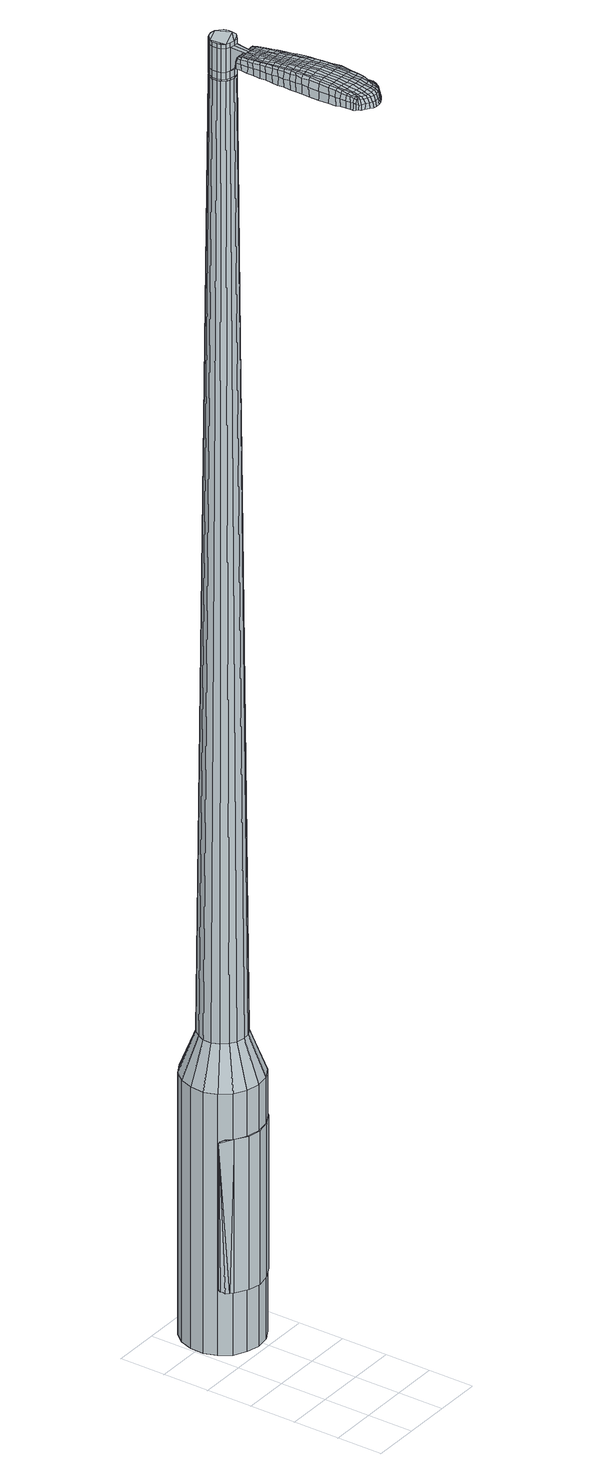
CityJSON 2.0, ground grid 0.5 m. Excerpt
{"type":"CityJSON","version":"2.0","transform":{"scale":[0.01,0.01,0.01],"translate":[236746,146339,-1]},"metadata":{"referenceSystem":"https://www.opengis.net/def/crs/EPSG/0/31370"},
"CityObjects":{
"object1":{"type":"GenericCityObject","attributes":{"cluster":612,"mean_distance_to_centroid":0.12,"new_centroid_x":236746.43,"new_centroid_y":146341.01,"mean_distance_to_camera":17.33,"H1":12.69,"H2":15.79,"Z_final":111.58,"cluster2":-1,"proj_x":236737.27,"proj_y":146340.86,"id_line":84717,"bearing_l":359.08,"distance":9.16,"orientation":"right","G_obj":269.08},"geometry":[{"type":"MultiSurface","lod":"2","boundaries":[[[0,1,2,3]],[[1,4,5,2]],[[4,6,7,5]],[[6,8,9,7]],[[8,10,11,9]],[[10,12,13,11]],[[12,14,15,13]],[[14,16,17,15]],[[16,18,19,17]],[[18,20,21,19]],[[20,22,23,21]],[[22,24,25,23]],[[24,26,27,25]],[[26,28,29,27]],[[28,30,31,29]],[[30,32,33,31]],[[32,34,35,33]],[[34,0,3,35]],[[36,37,38,39]],[[38,40,41,42]],[[41,43,42]],[[42,44,45,46]],[[45,47,46]],[[46,48,49,50]],[[49,51,50]],[[42,46,50,38]],[[50,52,39,38]],[[53,36,39]],[[2,5,7,35]],[[7,9,11,15]],[[11,13,15]],[[15,17,19,23]],[[19,21,23]],[[23,25,27,31]],[[27,29,31]],[[15,23,31,7]],[[31,33,35,7]],[[3,2,35]],[[1,0,54,55]],[[0,34,56,54]],[[34,32,57,56]],[[32,30,58,57]],[[30,28,59,58]],[[28,26,60,59]],[[26,24,61,60]],[[24,22,62,61]],[[22,20,63,62]],[[20,18,64,63]],[[18,16,65,64]],[[16,14,66,65]],[[14,12,67,66]],[[12,10,68,67]],[[10,8,69,68]],[[8,6,70,69]],[[6,4,71,70]],[[4,1,55,71]],[[55,54,72,73]],[[54,56,74,72]],[[56,57,75,74]],[[57,58,76,75]],[[58,59,77,76]],[[59,60,78,77]],[[60,61,79,78]],[[61,62,80,79]],[[62,63,81,80]],[[63,64,82,81]],[[64,65,83,82]],[[65,66,84,83]],[[66,67,85,84]],[[67,68,86,85]],[[68,69,87,86]],[[69,70,88,87]],[[70,71,89,88]],[[71,55,73,89]],[[72,90,91,92]],[[93,94,90,72]],[[95,96,94,93]],[[97,98,96,95]],[[77,99,98,97]],[[78,100,99,77]],[[101,102,100,78]],[[80,103,102,101]],[[104,105,103,80]],[[106,107,105,104]],[[108,109,107,106]],[[110,111,109,108]],[[85,112,111,110]],[[86,113,112,85]],[[87,114,113,86]],[[115,116,114,87]],[[117,118,116,115]],[[92,91,118,117]],[[119,120,121,122]],[[123,119,122,124]],[[125,123,124,126]],[[127,125,126,128]],[[129,127,128,130]],[[131,129,130,132]],[[133,131,132,134]],[[135,133,134,136]],[[137,135,136,138]],[[139,137,138,140]],[[141,139,140,142]],[[143,141,142,144]],[[145,143,144,146]],[[147,145,146,148]],[[149,147,148,150]],[[151,149,150,152]],[[73,72,92]],[[74,93,72]],[[74,75,95,93]],[[75,76,97,95]],[[76,77,97]],[[79,101,78]],[[79,80,101]],[[81,104,80]],[[81,82,106,104]],[[82,83,108,106]],[[83,84,110,108]],[[84,85,110]],[[88,115,87]],[[88,89,117,115]],[[89,73,92,117]],[[153,91,90]],[[153,154,118,91]],[[154,155,116,118]],[[155,114,116]],[[156,111,112]],[[156,157,109,111]],[[157,158,107,109]],[[158,159,105,107]],[[159,103,105]],[[160,102,103]],[[160,100,102]],[[161,98,99]],[[161,162,96,98]],[[162,163,94,96]],[[163,90,94]],[[39,52,151,164]],[[153,90,165,152]],[[53,39,164,120]],[[90,163,121,165]],[[36,53,120,119]],[[163,162,122,121]],[[37,36,119,123]],[[162,161,124,122]],[[38,37,123,125]],[[161,99,126,124]],[[40,38,125,127]],[[99,100,128,126]],[[41,40,127,129]],[[100,160,130,128]],[[43,41,129,131]],[[160,103,132,130]],[[42,43,131,133]],[[103,159,134,132]],[[44,42,133,135]],[[159,158,136,134]],[[45,44,135,137]],[[158,157,138,136]],[[47,45,137,139]],[[157,156,140,138]],[[46,47,139,141]],[[156,112,142,140]],[[48,46,141,143]],[[112,113,144,142]],[[49,48,143,145]],[[113,114,146,144]],[[51,49,145,147]],[[114,155,148,146]],[[50,51,147,149]],[[155,154,150,148]],[[52,50,149,151]],[[154,153,152,150]],[[151,152,166,167]],[[152,165,168,166]],[[165,121,169,168]],[[121,120,170,169]],[[120,164,171,170]],[[164,151,167,171]],[[172,173,174,175]],[[176,172,175,177]],[[172,176,178,179]],[[173,172,179,180]],[[181,182,183,184]],[[185,181,184,186]],[[181,185,187,188]],[[182,181,188,189]],[[190,191,192,193]],[[194,190,193,195]],[[190,194,196,197]],[[191,190,197,198]],[[199,200,201,202]],[[203,199,202,204]],[[199,203,205,206]],[[200,199,206,207]],[[208,209,210,211]],[[212,208,211,213]],[[208,212,214,215]],[[209,208,215,216]],[[217,218,219,220]],[[221,217,220,222]],[[217,221,223,224]],[[218,217,224,225]],[[226,227,228,229]],[[218,226,229,219]],[[226,218,225,230]],[[227,226,230,231]],[[232,233,234,235]],[[227,232,235,228]],[[232,227,231,236]],[[233,232,236,237]],[[238,176,177,239]],[[233,238,239,234]],[[238,233,237,240]],[[176,238,240,178]],[[241,242,243,244]],[[245,241,244,246]],[[241,245,247,248]],[[242,241,248,249]],[[250,251,252,253]],[[242,250,253,243]],[[250,242,249,254]],[[251,250,254,255]],[[256,257,258,259]],[[251,256,259,252]],[[256,251,255,260]],[[257,256,260,261]],[[262,263,264,265]],[[257,262,265,258]],[[262,257,261,266]],[[263,262,266,267]],[[268,173,180,269]],[[263,268,269,264]],[[268,263,267,270]],[[173,268,270,174]],[[271,272,273,274]],[[275,271,274,276]],[[271,275,277,278]],[[272,271,278,279]],[[280,281,282,283]],[[272,280,283,273]],[[280,272,279,284]],[[281,280,284,285]],[[286,287,288,289]],[[281,286,289,282]],[[286,281,285,290]],[[287,286,290,291]],[[292,185,186,293]],[[287,292,293,288]],[[292,287,291,294]],[[185,292,294,187]],[[295,296,297,298]],[[299,295,298,300]],[[295,299,301,302]],[[296,295,302,303]],[[304,305,306,307]],[[296,304,307,297]],[[304,296,303,308]],[[305,304,308,309]],[[310,311,312,313]],[[305,310,313,306]],[[310,305,309,314]],[[311,310,314,315]],[[316,317,318,319]],[[311,316,319,312]],[[316,311,315,320]],[[317,316,320,321]],[[322,182,189,323]],[[317,322,323,318]],[[322,317,321,324]],[[182,322,324,183]],[[325,211,210,326]],[[327,325,326,328]],[[325,327,329,330]],[[211,325,330,213]],[[331,327,328,332]],[[333,331,332,334]],[[331,333,335,336]],[[327,331,336,329]],[[337,333,334,338]],[[339,337,338,340]],[[337,339,341,342]],[[333,337,342,335]],[[343,339,340,344]],[[345,343,344,346]],[[343,345,347,348]],[[339,343,348,341]],[[349,345,346,350]],[[200,349,350,201]],[[349,200,207,351]],[[345,349,351,347]],[[352,353,198,197]],[[354,352,197,196]],[[352,354,355,356]],[[353,352,356,357]],[[358,359,357,356]],[[360,358,356,355]],[[358,360,361,362]],[[359,358,362,363]],[[364,365,363,362]],[[366,364,362,361]],[[364,366,367,368]],[[365,364,368,369]],[[370,371,369,368]],[[372,370,368,367]],[[370,372,205,203]],[[371,370,203,204]],[[373,374,375,376]],[[275,373,376,277]],[[373,275,276,377]],[[374,373,377,378]],[[379,194,195,380]],[[374,379,380,375]],[[379,374,378,381]],[[194,379,381,196]],[[382,383,384,385]],[[221,382,385,223]],[[382,221,222,386]],[[383,382,386,387]],[[388,389,390,391]],[[383,388,391,384]],[[388,383,387,392]],[[389,388,392,393]],[[394,191,198,395]],[[389,394,395,390]],[[394,389,393,396]],[[191,394,396,192]],[[397,398,399,400]],[[179,397,400,180]],[[397,179,178,401]],[[398,397,401,402]],[[403,404,405,406]],[[398,403,406,399]],[[403,398,402,407]],[[404,403,407,408]],[[409,202,201,410]],[[404,409,410,405]],[[409,404,408,411]],[[202,409,411,204]],[[412,413,414,415]],[[184,412,415,186]],[[412,184,183,416]],[[413,412,416,417]],[[418,206,205,419]],[[413,418,419,414]],[[418,413,417,420]],[[206,418,420,207]],[[421,422,423,424]],[[299,421,424,301]],[[421,299,300,425]],[[422,421,425,426]],[[427,212,213,428]],[[422,427,428,423]],[[427,422,426,429]],[[212,427,429,214]],[[430,431,432,433]],[[245,430,433,247]],[[430,245,246,434]],[[431,430,434,435]],[[436,437,438,439]],[[431,436,439,432]],[[436,431,435,440]],[[437,436,440,441]],[[442,209,216,443]],[[437,442,443,438]],[[442,437,441,444]],[[209,442,444,210]],[[445,446,435,434]],[[244,445,434,246]],[[445,244,243,447]],[[446,445,447,448]],[[449,450,441,440]],[[446,449,440,435]],[[449,446,448,451]],[[450,449,451,452]],[[453,326,210,444]],[[450,453,444,441]],[[453,450,452,454]],[[326,453,454,328]],[[455,456,457,458]],[[302,455,458,303]],[[455,302,301,424]],[[456,455,424,423]],[[459,330,329,460]],[[456,459,460,457]],[[459,456,423,428]],[[330,459,428,213]],[[461,462,448,447]],[[253,461,447,243]],[[461,253,252,463]],[[462,461,463,464]],[[465,466,452,451]],[[462,465,451,448]],[[465,462,464,467]],[[466,465,467,468]],[[469,332,328,454]],[[466,469,454,452]],[[469,466,468,470]],[[332,469,470,334]],[[471,472,473,474]],[[308,471,474,309]],[[471,308,303,458]],[[472,471,458,457]],[[475,336,335,476]],[[472,475,476,473]],[[475,472,457,460]],[[336,475,460,329]],[[477,478,464,463]],[[259,477,463,252]],[[477,259,258,479]],[[478,477,479,480]],[[481,482,468,467]],[[478,481,467,464]],[[481,478,480,483]],[[482,481,483,484]],[[485,338,334,470]],[[482,485,470,468]],[[485,482,484,486]],[[338,485,486,340]],[[487,488,489,490]],[[314,487,490,315]],[[487,314,309,474]],[[488,487,474,473]],[[491,342,341,492]],[[488,491,492,489]],[[491,488,473,476]],[[342,491,476,335]],[[493,494,480,479]],[[265,493,479,258]],[[493,265,264,495]],[[494,493,495,496]],[[497,498,484,483]],[[494,497,483,480]],[[497,494,496,499]],[[498,497,499,500]],[[501,344,340,486]],[[498,501,486,484]],[[501,498,500,502]],[[344,501,502,346]],[[503,504,505,506]],[[320,503,506,321]],[[503,320,315,490]],[[504,503,490,489]],[[507,348,347,508]],[[504,507,508,505]],[[507,504,489,492]],[[348,507,492,341]],[[509,510,496,495]],[[269,509,495,264]],[[509,269,180,400]],[[510,509,400,399]],[[511,512,500,499]],[[510,511,499,496]],[[511,510,399,406]],[[512,511,406,405]],[[513,350,346,502]],[[512,513,502,500]],[[513,512,405,410]],[[350,513,410,201]],[[514,515,417,416]],[[324,514,416,183]],[[514,324,321,506]],[[515,514,506,505]],[[516,351,207,420]],[[515,516,420,417]],[[516,515,505,508]],[[351,516,508,347]],[[517,518,378,377]],[[274,517,377,276]],[[517,274,273,519]],[[518,517,519,520]],[[521,354,196,381]],[[518,521,381,378]],[[521,518,520,522]],[[354,521,522,355]],[[523,524,525,526]],[[224,523,526,225]],[[523,224,223,385]],[[524,523,385,384]],[[527,528,529,530]],[[524,527,530,525]],[[527,524,384,391]],[[528,527,391,390]],[[531,353,357,532]],[[528,531,532,529]],[[531,528,390,395]],[[353,531,395,198]],[[533,534,520,519]],[[283,533,519,273]],[[533,283,282,535]],[[534,533,535,536]],[[537,360,355,522]],[[534,537,522,520]],[[537,534,536,538]],[[360,537,538,361]],[[539,540,541,542]],[[230,539,542,231]],[[539,230,225,526]],[[540,539,526,525]],[[543,544,545,546]],[[540,543,546,541]],[[543,540,525,530]],[[544,543,530,529]],[[547,359,363,548]],[[544,547,548,545]],[[547,544,529,532]],[[359,547,532,357]],[[549,550,536,535]],[[289,549,535,282]],[[549,289,288,551]],[[550,549,551,552]],[[553,366,361,538]],[[550,553,538,536]],[[553,550,552,554]],[[366,553,554,367]],[[555,556,557,558]],[[236,555,558,237]],[[555,236,231,542]],[[556,555,542,541]],[[559,560,561,562]],[[556,559,562,557]],[[559,556,541,546]],[[560,559,546,545]],[[563,365,369,564]],[[560,563,564,561]],[[563,560,545,548]],[[365,563,548,363]],[[565,566,552,551]],[[293,565,551,288]],[[565,293,186,415]],[[566,565,415,414]],[[567,372,367,554]],[[566,567,554,552]],[[567,566,414,419]],[[372,567,419,205]],[[568,569,402,401]],[[240,568,401,178]],[[568,240,237,558]],[[569,568,558,557]],[[570,571,408,407]],[[569,570,407,402]],[[570,569,557,562]],[[571,570,562,561]],[[572,371,204,411]],[[571,572,411,408]],[[572,571,561,564]],[[371,572,564,369]],[[573,574,575,576]],[[576,575,577,578]],[[579,577,575,580]],[[580,575,574,581]],[[582,583,584,585]],[[585,584,586,587]],[[588,586,584,589]],[[589,584,583,590]],[[591,592,593,594]],[[594,593,595,596]],[[597,595,593,598]],[[598,593,592,599]],[[600,601,602,603]],[[603,602,604,605]],[[606,604,602,607]],[[607,602,601,608]],[[609,610,611,612]],[[612,611,613,614]],[[615,613,611,616]],[[616,611,610,617]],[[618,619,620,621]],[[621,620,622,623]],[[624,622,620,625]],[[625,620,619,626]],[[627,628,629,630]],[[630,629,619,618]],[[626,619,629,631]],[[631,629,628,632]],[[633,634,635,636]],[[636,635,628,627]],[[632,628,635,637]],[[637,635,634,638]],[[578,577,639,640]],[[640,639,634,633]],[[638,634,639,641]],[[641,639,577,579]],[[642,643,644,645]],[[645,644,646,647]],[[648,646,644,649]],[[649,644,643,650]],[[651,652,653,654]],[[654,653,643,642]],[[650,643,653,655]],[[655,653,652,656]],[[657,658,659,660]],[[660,659,652,651]],[[656,652,659,661]],[[661,659,658,662]],[[663,664,665,666]],[[666,665,658,657]],[[662,658,665,667]],[[667,665,664,668]],[[581,574,669,670]],[[670,669,664,663]],[[668,664,669,671]],[[671,669,574,573]],[[672,673,674,675]],[[675,674,676,677]],[[678,676,674,679]],[[679,674,673,680]],[[681,682,683,684]],[[684,683,673,672]],[[680,673,683,685]],[[685,683,682,686]],[[687,688,689,690]],[[690,689,682,681]],[[686,682,689,691]],[[691,689,688,692]],[[587,586,693,694]],[[694,693,688,687]],[[692,688,693,695]],[[695,693,586,588]],[[696,697,698,699]],[[699,698,700,701]],[[702,700,698,703]],[[703,698,697,704]],[[705,706,707,708]],[[708,707,697,696]],[[704,697,707,709]],[[709,707,706,710]],[[711,712,713,714]],[[714,713,706,705]],[[710,706,713,715]],[[715,713,712,716]],[[717,718,719,720]],[[720,719,712,711]],[[716,712,719,721]],[[721,719,718,722]],[[590,583,723,724]],[[724,723,718,717]],[[722,718,723,725]],[[725,723,583,582]],[[609,612,726,727]],[[727,726,728,729]],[[730,728,726,731]],[[731,726,612,614]],[[729,728,732,733]],[[733,732,734,735]],[[736,734,732,737]],[[737,732,728,730]],[[735,734,738,739]],[[739,738,740,741]],[[742,740,738,743]],[[743,738,734,736]],[[741,740,744,745]],[[745,744,746,747]],[[748,746,744,749]],[[749,744,740,742]],[[747,746,750,751]],[[751,750,601,600]],[[608,601,750,752]],[[752,750,746,748]],[[599,753,754,598]],[[598,754,755,597]],[[756,755,754,757]],[[757,754,753,758]],[[758,759,760,757]],[[757,760,761,756]],[[762,761,760,763]],[[763,760,759,764]],[[764,765,766,763]],[[763,766,767,762]],[[768,767,766,769]],[[769,766,765,770]],[[770,771,772,769]],[[769,772,773,768]],[[606,773,772,604]],[[604,772,771,605]],[[774,775,776,777]],[[777,776,676,678]],[[677,676,776,778]],[[778,776,775,779]],[[596,595,780,781]],[[781,780,775,774]],[[779,775,780,782]],[[782,780,595,597]],[[783,784,785,786]],[[786,785,622,624]],[[623,622,785,787]],[[787,785,784,788]],[[789,790,791,792]],[[792,791,784,783]],[[788,784,791,793]],[[793,791,790,794]],[[599,592,795,796]],[[796,795,790,789]],[[794,790,795,797]],[[797,795,592,591]],[[798,799,800,801]],[[801,800,580,581]],[[579,580,800,802]],[[802,800,799,803]],[[804,805,806,807]],[[807,806,799,798]],[[803,799,806,808]],[[808,806,805,809]],[[600,603,810,811]],[[811,810,805,804]],[[809,805,810,812]],[[812,810,603,605]],[[813,814,815,816]],[[816,815,585,587]],[[582,585,815,817]],[[817,815,814,818]],[[606,607,819,820]],[[820,819,814,813]],[[818,814,819,821]],[[821,819,607,608]],[[822,823,824,825]],[[825,824,700,702]],[[701,700,824,826]],[[826,824,823,827]],[[614,613,828,829]],[[829,828,823,822]],[[827,823,828,830]],[[830,828,613,615]],[[831,832,646,833]],[[833,646,648]],[[647,646,834]],[[646,832,834]],[[835,836,837,838]],[[838,837,832,831]],[[834,832,837,839]],[[839,837,836,840]],[[617,610,841,842]],[[842,841,836,835]],[[840,836,841,843]],[[843,841,610,609]],[[834,844,645,647]],[[642,645,844,845]],[[845,844,846]],[[840,847,848,839]],[[839,848,844,834]],[[846,844,848,849]],[[849,848,847,850]],[[609,727,167,843]],[[843,167,847,840]],[[850,847,167,851]],[[851,167,727,729]],[[852,853,854,855]],[[855,854,703,704]],[[702,703,854,825]],[[825,854,853,822]],[[730,731,856,857]],[[857,856,853,852]],[[822,853,856,829]],[[829,856,731,614]],[[846,858,859,845]],[[845,859,654,642]],[[651,654,859,860]],[[860,859,858,861]],[[850,862,863,849]],[[849,863,858,846]],[[861,858,863,864]],[[864,863,862,865]],[[729,733,866,851]],[[851,866,862,850]],[[865,862,866,867]],[[867,866,733,735]],[[868,869,870,871]],[[871,870,709,710]],[[704,709,870,855]],[[855,870,869,852]],[[736,737,872,873]],[[873,872,869,868]],[[852,869,872,857]],[[857,872,737,730]],[[861,874,875,860]],[[860,875,660,651]],[[657,660,875,876]],[[876,875,874,877]],[[865,878,879,864]],[[864,879,874,861]],[[877,874,879,880]],[[880,879,878,881]],[[735,739,882,867]],[[867,882,878,865]],[[881,878,882,883]],[[883,882,739,741]],[[884,885,886,887]],[[887,886,715,716]],[[710,715,886,871]],[[871,886,885,868]],[[742,743,888,889]],[[889,888,885,884]],[[868,885,888,873]],[[873,888,743,736]],[[877,890,891,876]],[[876,891,666,657]],[[663,666,891,892]],[[892,891,890,893]],[[881,894,895,880]],[[880,895,890,877]],[[893,890,895,896]],[[896,895,894,897]],[[741,745,898,883]],[[883,898,894,881]],[[897,894,898,899]],[[899,898,745,747]],[[900,901,902,903]],[[903,902,721,722]],[[716,721,902,887]],[[887,902,901,884]],[[748,749,904,905]],[[905,904,901,900]],[[884,901,904,889]],[[889,904,749,742]],[[893,906,907,892]],[[892,907,670,663]],[[581,670,907,801]],[[801,907,906,798]],[[897,908,909,896]],[[896,909,906,893]],[[798,906,909,807]],[[807,909,908,804]],[[747,751,910,899]],[[899,910,908,897]],[[804,908,910,811]],[[811,910,751,600]],[[818,911,912,817]],[[817,912,725,582]],[[722,725,912,903]],[[903,912,911,900]],[[608,752,913,821]],[[821,913,911,818]],[[900,911,913,905]],[[905,913,752,748]],[[779,914,915,778]],[[778,915,675,677]],[[672,675,915,916]],[[916,915,914,917]],[[597,755,918,782]],[[782,918,914,779]],[[917,914,918,919]],[[919,918,755,756]],[[920,921,922,923]],[[923,922,625,626]],[[624,625,922,786]],[[786,922,921,783]],[[924,925,926,927]],[[927,926,921,920]],[[783,921,926,792]],[[792,926,925,789]],[[758,753,928,929]],[[929,928,925,924]],[[789,925,928,796]],[[796,928,753,599]],[[917,930,931,916]],[[916,931,684,672]],[[681,684,931,932]],[[932,931,930,933]],[[756,761,934,919]],[[919,934,930,917]],[[933,930,934,935]],[[935,934,761,762]],[[936,937,938,939]],[[939,938,631,632]],[[626,631,938,923]],[[923,938,937,920]],[[940,941,942,943]],[[943,942,937,936]],[[920,937,942,927]],[[927,942,941,924]],[[764,759,944,945]],[[945,944,941,940]],[[924,941,944,929]],[[929,944,759,758]],[[933,946,947,932]],[[932,947,690,681]],[[687,690,947,948]],[[948,947,946,949]],[[762,767,950,935]],[[935,950,946,933]],[[949,946,950,951]],[[951,950,767,768]],[[952,953,954,955]],[[955,954,637,638]],[[632,637,954,939]],[[939,954,953,936]],[[956,957,958,959]],[[959,958,953,952]],[[936,953,958,943]],[[943,958,957,940]],[[770,765,960,961]],[[961,960,957,956]],[[940,957,960,945]],[[945,960,765,764]],[[949,962,963,948]],[[948,963,694,687]],[[587,694,963,816]],[[816,963,962,813]],[[768,773,964,951]],[[951,964,962,949]],[[813,962,964,820]],[[820,964,773,606]],[[803,965,966,802]],[[802,966,641,579]],[[638,641,966,955]],[[955,966,965,952]],[[809,967,968,808]],[[808,968,965,803]],[[952,965,968,959]],[[959,968,967,956]],[[605,771,969,812]],[[812,969,967,809]],[[956,967,969,961]],[[961,969,771,770]],[[573,576,175,174]],[[576,578,177,175]],[[588,589,188,187]],[[589,590,189,188]],[[591,594,193,192]],[[594,596,195,193]],[[615,616,215,214]],[[616,617,216,215]],[[618,621,220,219]],[[621,623,222,220]],[[627,630,229,228]],[[630,618,219,229]],[[633,636,235,234]],[[636,627,228,235]],[[578,640,239,177]],[[640,633,234,239]],[[648,649,248,247]],[[649,650,249,248]],[[650,655,254,249]],[[655,656,255,254]],[[656,661,260,255]],[[661,662,261,260]],[[662,667,266,261]],[[667,668,267,266]],[[668,671,270,267]],[[671,573,174,270]],[[678,679,278,277]],[[679,680,279,278]],[[680,685,284,279]],[[685,686,285,284]],[[686,691,290,285]],[[691,692,291,290]],[[692,695,294,291]],[[695,588,187,294]],[[696,699,298,297]],[[699,701,300,298]],[[705,708,307,306]],[[708,696,297,307]],[[711,714,313,312]],[[714,705,306,313]],[[717,720,319,318]],[[720,711,312,319]],[[590,724,323,189]],[[724,717,318,323]],[[774,777,376,375]],[[777,678,277,376]],[[596,781,380,195]],[[781,774,375,380]],[[623,787,386,222]],[[787,788,387,386]],[[788,793,392,387]],[[793,794,393,392]],[[794,797,396,393]],[[797,591,192,396]],[[701,826,425,300]],[[826,827,426,425]],[[827,830,429,426]],[[830,615,214,429]],[[831,833,433,432]],[[833,648,247,433]],[[835,838,439,438]],[[838,831,432,439]],[[617,842,443,216]],[[842,835,438,443]],[[970,971,972,973]],[[974,975,973,972]],[[976,977,978,979]],[[980,981,982,983]],[[971,984,985,972]],[[986,974,972,985]],[[987,976,979,988]],[[989,990,981,980]],[[984,991,992,985]],[[992,993,986,985]],[[994,987,988,995]],[[996,990,989,997]],[[991,998,999,992]],[[999,1000,993,992]],[[1001,994,995,1002]],[[1003,996,997,1004]],[[1005,1006,1007,1008]],[[1009,1010,1006,1005]],[[1009,1011,1012,1010]],[[1011,1013,1014,1012]],[[1015,1016,1017,1018]],[[1019,1020,1016,1015]],[[1021,1022,1020,1019]],[[1023,1024,1022,1021]],[[1018,1007,1006,1015]],[[1015,1006,1010,1019]],[[1010,1012,1021,1019]],[[1012,1014,1023,1021]],[[979,978,975,974]],[[988,979,974,986]],[[993,995,988,986]],[[1000,1002,995,993]],[[980,983,977,976]],[[989,980,976,987]],[[997,989,987,994]],[[1004,997,994,1001]],[[981,1005,1008,982]],[[990,1009,1005,981]],[[1011,1009,990,996]],[[1013,1011,996,1003]],[[1025,1026,1027,1028]],[[1027,1029,1030,1031]],[[1027,1031,1032,1033]],[[1027,1033,1028]],[[1034,1025,1028,1035]],[[1036,1035,1028,1037]],[[1038,1037,1028]],[[1039,1027,1026,1040]],[[1041,1039,1040,1042]],[[1043,1041,1042,1044]],[[1045,1043,1044,1046]],[[1047,1045,1046,1048]],[[1048,1049,1050,1051]],[[1048,1051,1052,1053]],[[1048,1053,1054,1055]],[[1054,1056,1057,1058]],[[1054,1058,1059,1060]],[[1054,1060,1055]],[[1048,1055,1047]],[[1061,1062,1026,1025]],[[1063,1064,1029,1027]],[[1065,1066,1038,1028]],[[1062,1067,1040,1026]],[[1068,1063,1027,1039]],[[1067,1069,1042,1040]],[[1070,1068,1039,1041]],[[1069,1071,1044,1042]],[[1072,1070,1041,1043]],[[1071,1073,1046,1044]],[[1074,1072,1043,1045]],[[1073,1075,1048,1046]],[[1076,1074,1045,1047]],[[1075,1077,1049,1048]],[[1078,1079,1056,1054]],[[1080,1076,1047,1055]],[[1050,1049,1077,1081]],[[1051,1050,1081,1082]],[[1052,1051,1082,1083]],[[1053,1052,1083,1084]],[[1054,1053,1084,1078]],[[1085,1061,1025,1034]],[[1086,1085,1034,1035]],[[1087,1086,1035,1036]],[[1088,1087,1036,1037]],[[1066,1088,1037,1038]],[[1030,1029,1064,1089]],[[1057,1056,1079,1090]],[[1031,1030,1089,1091]],[[1032,1031,1091,1092]],[[1033,1032,1092,1093]],[[1028,1033,1093,1065]],[[1058,1057,1090,1094]],[[1059,1058,1094,1095]],[[1060,1059,1095,1096]],[[1055,1060,1096,1080]]]}]}
},
"vertices":[
[44,157,384],[30,160,384],[30,160,96],[44,157,96],[17,167,384],[17,167,96],[8,179,384],[8,179,96],[3,192,384],[3,192,96],[4,207,384],[4,207,96],[9,221,384],[9,221,96],[18,232,384],[18,232,96],[31,239,384],[31,239,96],[46,241,384],[46,241,96],[60,239,384],[60,239,96],[73,231,384],[73,231,96],[82,220,384],[82,220,96],[87,206,384],[87,206,96],[87,191,384],[87,191,96],[81,177,384],[81,177,96],[72,166,384],[72,166,96],[59,159,384],[59,159,96],[54,189,1524],[57,192,1524],[58,197,1524],[45,186,1524],[58,201,1524],[57,206,1524],[50,212,1524],[54,209,1524],[45,213,1524],[41,212,1524],[34,206,1524],[37,210,1524],[32,202,1524],[32,197,1524],[36,189,1524],[33,193,1524],[40,187,1524],[50,186,1524],[45,174,429],[36,176,429],[53,175,429],[61,180,429],[67,186,429],[70,194,429],[70,203,429],[67,211,429],[62,218,429],[54,223,429],[46,224,429],[37,223,429],[29,219,429],[24,212,429],[20,204,429],[20,195,429],[23,187,429],[29,180,429],[45,186,1483],[40,187,1483],[50,186,1483],[54,189,1483],[57,192,1483],[58,197,1483],[58,201,1483],[57,206,1483],[54,209,1483],[50,212,1483],[45,213,1483],[41,212,1483],[37,210,1483],[34,206,1483],[32,202,1483],[32,197,1483],[33,193,1483],[36,189,1483],[45,186,1485],[41,187,1485],[41,187,1483],[49,187,1483],[49,187,1485],[53,189,1483],[53,189,1485],[56,193,1483],[56,193,1485],[58,197,1485],[58,201,1485],[56,205,1483],[56,205,1485],[54,209,1485],[50,211,1483],[50,211,1485],[45,212,1483],[45,212,1485],[41,211,1483],[41,211,1485],[37,209,1483],[37,209,1485],[34,206,1485],[32,202,1485],[32,197,1485],[34,193,1483],[34,193,1485],[37,189,1483],[37,189,1485],[54,189,1519],[50,186,1519],[50,186,1493],[54,189,1493],[57,192,1519],[57,192,1493],[58,197,1519],[58,197,1493],[58,201,1519],[58,201,1493],[57,206,1519],[57,206,1493],[54,209,1519],[54,209,1493],[50,212,1519],[50,212,1493],[45,213,1519],[45,213,1493],[41,212,1519],[41,212,1493],[37,210,1519],[37,210,1493],[34,206,1519],[34,206,1493],[32,202,1519],[32,202,1493],[32,197,1519],[32,197,1493],[33,193,1519],[33,193,1493],[36,189,1519],[36,189,1493],[40,187,1519],[40,187,1493],[40,187,1485],[36,189,1485],[33,193,1485],[37,210,1485],[41,212,1485],[45,213,1485],[50,212,1485],[57,206,1485],[57,192,1485],[54,189,1485],[50,186,1485],[45,186,1519],[45,186,1493],[41,167,1513],[41,167,1518],[45,167,1513],[48,167,1513],[48,167,1518],[45,167,1518],[24,93,1519],[24,100,1518],[23,99,1509],[22,92,1510],[23,85,1519],[22,83,1510],[25,86,1526],[25,94,1525],[26,101,1525],[62,92,1519],[62,99,1518],[61,100,1525],[61,93,1525],[62,84,1519],[61,85,1526],[64,82,1510],[64,91,1510],[64,98,1509],[44,19,1519],[40,19,1519],[40,18,1513],[44,18,1513],[48,20,1519],[48,19,1513],[48,22,1524],[44,21,1524],[40,21,1524],[45,93,1530],[45,101,1529],[42,101,1529],[41,93,1530],[45,84,1531],[41,84,1531],[49,84,1530],[49,93,1530],[48,101,1529],[46,174,1512],[43,174,1512],[43,173,1517],[46,173,1517],[49,174,1512],[49,173,1517],[49,173,1506],[46,173,1506],[43,173,1506],[24,34,1519],[24,37,1519],[23,36,1512],[23,33,1512],[25,32,1518],[24,31,1512],[26,32,1522],[26,34,1523],[25,38,1524],[23,42,1519],[23,48,1519],[22,47,1512],[22,41,1512],[25,42,1524],[24,48,1525],[23,54,1519],[23,61,1519],[21,60,1511],[21,52,1511],[24,54,1526],[24,62,1526],[23,73,1519],[22,72,1510],[25,74,1526],[29,167,1513],[29,159,1513],[30,160,1518],[30,168,1517],[30,173,1512],[31,172,1516],[29,172,1506],[28,166,1507],[27,158,1507],[28,152,1514],[27,144,1515],[29,145,1520],[29,153,1519],[27,151,1507],[26,143,1507],[27,137,1515],[26,129,1516],[28,130,1522],[28,138,1521],[26,136,1508],[25,128,1508],[26,122,1517],[25,115,1517],[27,116,1524],[27,123,1523],[24,121,1508],[24,114,1509],[25,108,1518],[26,108,1524],[23,106,1509],[60,33,1519],[60,36,1519],[59,36,1524],[59,33,1523],[59,30,1518],[59,31,1522],[61,29,1512],[61,32,1512],[62,35,1512],[61,41,1519],[62,46,1519],[60,47,1525],[60,41,1524],[62,40,1512],[63,45,1512],[62,52,1519],[62,60,1519],[61,61,1526],[61,53,1526],[63,51,1511],[64,59,1511],[62,72,1519],[61,73,1526],[64,71,1510],[60,166,1513],[60,159,1513],[61,158,1507],[61,165,1507],[59,172,1512],[60,171,1506],[58,171,1516],[58,167,1517],[59,159,1518],[60,151,1514],[61,144,1515],[62,143,1507],[61,150,1507],[59,152,1519],[59,144,1520],[61,136,1515],[61,129,1516],[63,128,1508],[62,135,1508],[59,137,1521],[60,130,1522],[61,121,1517],[62,114,1517],[63,113,1509],[63,120,1508],[60,122,1523],[60,115,1524],[62,107,1518],[63,105,1509],[60,108,1524],[46,167,1519],[43,168,1519],[46,160,1520],[43,160,1520],[49,160,1520],[49,167,1519],[45,153,1522],[43,153,1522],[45,145,1523],[43,145,1523],[49,145,1523],[49,152,1521],[45,138,1524],[42,138,1524],[45,130,1525],[42,130,1525],[48,130,1525],[48,138,1524],[45,123,1526],[42,123,1526],[45,115,1527],[42,116,1527],[48,115,1527],[48,123,1526],[45,108,1528],[42,108,1528],[48,108,1528],[44,24,1527],[40,24,1527],[48,25,1526],[48,29,1527],[44,28,1528],[40,29,1528],[44,35,1529],[40,35,1529],[48,35,1528],[48,43,1530],[44,42,1530],[40,42,1530],[44,49,1531],[40,50,1531],[48,50,1530],[48,59,1531],[44,59,1531],[41,59,1531],[45,71,1531],[41,71,1531],[48,72,1531],[58,28,1518],[56,26,1519],[57,25,1513],[59,27,1513],[58,29,1523],[56,27,1523],[52,23,1519],[53,22,1513],[52,24,1524],[26,29,1518],[27,27,1518],[28,29,1523],[27,31,1523],[25,29,1513],[26,26,1513],[30,24,1519],[33,22,1519],[33,24,1524],[30,26,1523],[29,24,1513],[33,21,1513],[36,20,1519],[36,22,1524],[36,19,1513],[27,94,1528],[29,94,1528],[29,101,1528],[27,102,1527],[27,86,1528],[28,85,1529],[32,94,1529],[35,94,1530],[35,101,1529],[32,101,1528],[31,85,1529],[34,85,1530],[38,94,1530],[38,101,1529],[38,84,1531],[59,94,1528],[57,94,1529],[57,85,1529],[59,85,1528],[59,101,1527],[57,101,1528],[53,93,1529],[53,84,1530],[53,101,1528],[58,174,1512],[56,174,1512],[55,173,1517],[57,173,1517],[59,173,1506],[57,173,1506],[53,174,1512],[52,173,1517],[53,173,1506],[31,174,1512],[33,174,1512],[32,173,1506],[30,174,1506],[32,173,1517],[33,173,1517],[35,174,1512],[38,174,1512],[37,173,1506],[35,173,1506],[36,173,1517],[38,173,1517],[41,174,1512],[40,173,1506],[41,173,1517],[32,168,1519],[33,168,1519],[31,160,1520],[33,160,1520],[35,168,1519],[38,168,1519],[35,160,1520],[38,160,1520],[41,168,1519],[40,160,1520],[57,167,1519],[55,167,1519],[55,160,1520],[57,160,1520],[52,167,1519],[52,160,1520],[31,153,1521],[32,153,1521],[30,145,1522],[32,145,1522],[35,153,1521],[37,153,1521],[34,145,1522],[37,145,1523],[40,153,1522],[40,145,1523],[58,152,1521],[56,152,1521],[56,145,1522],[58,145,1522],[52,152,1521],[52,145,1522],[30,138,1523],[31,138,1523],[29,131,1524],[31,131,1524],[34,138,1523],[37,138,1524],[34,131,1525],[37,130,1525],[40,138,1524],[39,130,1525],[58,137,1523],[56,137,1523],[56,130,1524],[58,130,1524],[52,138,1524],[52,130,1525],[29,123,1525],[31,123,1525],[28,116,1526],[30,116,1526],[33,123,1526],[36,123,1526],[33,116,1527],[36,116,1527],[39,123,1526],[39,116,1527],[59,123,1525],[56,123,1525],[56,115,1526],[59,115,1526],[53,123,1526],[53,115,1527],[28,109,1527],[30,109,1527],[32,108,1527],[36,108,1528],[39,108,1528],[59,108,1527],[57,108,1527],[53,108,1528],[58,32,1525],[56,30,1525],[58,35,1526],[56,34,1526],[52,27,1526],[52,31,1527],[27,33,1525],[28,31,1525],[28,35,1526],[26,37,1525],[30,29,1525],[33,26,1526],[33,31,1527],[30,33,1526],[36,25,1526],[36,29,1527],[58,41,1526],[56,39,1527],[59,47,1527],[57,45,1528],[53,37,1528],[53,44,1529],[26,42,1526],[28,40,1527],[27,46,1528],[26,48,1527],[30,38,1527],[33,37,1528],[33,44,1529],[30,45,1528],[37,36,1528],[37,43,1530],[59,53,1528],[57,52,1529],[59,61,1528],[57,60,1529],[53,51,1529],[53,60,1530],[26,54,1528],[27,53,1528],[28,61,1529],[26,62,1528],[30,52,1529],[33,51,1530],[34,60,1530],[30,60,1530],[37,50,1530],[37,59,1531],[60,73,1529],[57,72,1529],[53,72,1530],[26,74,1528],[28,73,1529],[31,73,1530],[34,72,1530],[37,72,1531],[25,99,1509],[26,100,1518],[26,93,1518],[24,92,1509],[25,85,1519],[24,83,1510],[27,85,1525],[27,94,1525],[28,101,1525],[59,100,1525],[60,99,1518],[60,92,1518],[59,93,1525],[60,84,1519],[59,85,1525],[62,82,1510],[62,91,1509],[62,98,1509],[40,21,1513],[40,22,1519],[43,22,1519],[43,21,1513],[47,22,1519],[47,22,1513],[47,24,1524],[43,23,1524],[40,23,1524],[42,100,1528],[45,100,1528],[45,93,1529],[42,93,1529],[45,84,1529],[41,84,1529],[48,84,1529],[48,93,1529],[48,100,1528],[43,171,1516],[43,172,1512],[46,172,1512],[46,171,1516],[49,172,1512],[49,171,1516],[49,171,1506],[46,171,1506],[43,171,1506],[24,37,1512],[26,38,1519],[26,34,1518],[25,34,1512],[27,32,1518],[25,32,1512],[27,33,1522],[27,35,1523],[27,38,1523],[24,47,1512],[25,48,1519],[25,42,1519],[24,41,1512],[27,43,1524],[26,48,1525],[23,60,1511],[25,61,1519],[25,54,1519],[23,53,1511],[26,54,1525],[26,62,1526],[25,73,1519],[24,72,1510],[27,74,1526],[32,160,1518],[31,159,1513],[31,167,1513],[32,167,1517],[32,172,1512],[33,171,1515],[31,171,1506],[30,166,1506],[29,158,1507],[31,145,1520],[29,144,1514],[30,152,1514],[31,152,1519],[29,151,1507],[28,143,1507],[30,130,1522],[28,129,1516],[29,137,1515],[30,137,1521],[27,136,1508],[27,128,1508],[29,115,1523],[27,115,1517],[28,122,1516],[29,123,1522],[26,121,1508],[26,113,1508],[27,107,1517],[28,108,1524],[25,106,1509],[57,37,1523],[59,36,1519],[58,33,1518],[57,33,1523],[58,31,1518],[57,32,1522],[59,30,1512],[59,32,1512],[60,35,1512],[58,47,1525],[60,47,1519],[59,41,1519],[58,42,1524],[60,40,1512],[61,46,1512],[59,61,1526],[60,60,1519],[60,53,1519],[59,53,1525],[61,51,1511],[62,59,1511],[60,72,1519],[59,73,1526],[62,71,1510],[59,158,1507],[58,159,1513],[58,166,1513],[59,165,1506],[57,171,1512],[58,170,1506],[56,170,1515],[57,166,1517],[57,159,1518],[60,142,1507],[59,143,1514],[58,151,1514],[59,150,1507],[57,152,1519],[57,144,1520],[61,127,1508],[59,129,1516],[59,136,1515],[60,135,1508],[58,137,1521],[58,129,1522],[61,113,1508],[60,114,1517],[59,121,1516],[61,120,1508],[58,122,1522],[58,115,1523],[60,107,1517],[61,105,1509],[59,107,1524],[46,166,1518],[43,167,1518],[46,159,1519],[43,159,1519],[48,159,1519],[48,166,1518],[45,152,1520],[43,152,1520],[45,145,1521],[43,145,1521],[48,144,1521],[48,152,1520],[45,137,1523],[43,137,1523],[45,130,1524],[42,130,1524],[48,130,1524],[48,137,1523],[45,122,1525],[42,122,1525],[45,115,1526],[42,115,1526],[48,115,1526],[48,122,1525],[45,108,1527],[42,108,1527],[48,108,1527],[40,25,1526],[44,25,1526],[47,26,1525],[47,30,1526],[44,29,1526],[40,29,1526],[40,36,1528],[44,35,1528],[48,36,1527],[48,43,1528],[44,43,1529],[40,43,1529],[41,50,1530],[44,50,1530],[48,50,1529],[48,59,1530],[44,59,1530],[41,59,1530],[41,71,1530],[44,71,1530],[48,71,1530],[56,27,1513],[55,28,1518],[57,30,1518],[58,29,1512],[56,31,1523],[54,29,1523],[51,25,1519],[52,24,1513],[51,26,1523],[29,30,1523],[29,29,1518],[27,31,1518],[28,32,1523],[26,30,1512],[28,28,1512],[34,25,1523],[34,24,1519],[31,26,1519],[32,28,1523],[31,25,1513],[34,23,1513],[37,22,1519],[37,24,1524],[37,22,1513],[30,101,1527],[30,94,1527],[28,94,1527],[29,101,1526],[28,86,1527],[29,85,1528],[36,101,1528],[35,93,1528],[32,94,1528],[33,101,1527],[32,85,1528],[35,85,1529],[38,93,1529],[39,100,1528],[38,84,1529],[56,85,1528],[56,93,1527],[58,93,1527],[58,85,1527],[58,100,1526],[56,100,1527],[52,93,1528],[53,84,1528],[52,100,1527],[55,171,1516],[56,172,1512],[57,172,1512],[56,171,1516],[58,171,1506],[57,171,1506],[52,172,1512],[52,171,1516],[53,171,1506],[32,171,1506],[33,172,1512],[31,172,1506],[33,171,1516],[37,171,1506],[38,172,1512],[35,172,1512],[35,171,1506],[36,171,1516],[38,171,1516],[40,172,1512],[40,171,1506],[41,171,1516],[33,167,1518],[32,160,1519],[33,160,1519],[38,167,1518],[36,167,1518],[35,160,1519],[38,160,1519],[40,160,1519],[55,159,1519],[55,166,1518],[56,166,1518],[56,159,1519],[52,166,1518],[52,159,1519],[33,152,1520],[32,152,1520],[31,145,1521],[32,145,1521],[38,152,1520],[35,152,1520],[35,145,1521],[37,145,1521],[40,152,1520],[40,145,1521],[56,144,1521],[55,152,1520],[56,152,1520],[57,144,1521],[52,152,1520],[52,144,1521],[32,137,1522],[31,137,1522],[30,130,1523],[31,130,1523],[37,137,1522],[34,137,1522],[34,130,1523],[37,130,1524],[40,137,1523],[40,130,1524],[56,129,1523],[56,137,1522],[57,137,1522],[57,130,1523],[52,137,1522],[52,130,1523],[31,123,1524],[30,123,1524],[30,115,1525],[31,115,1525],[36,123,1525],[34,123,1524],[33,115,1525],[36,115,1526],[39,122,1525],[39,115,1526],[56,115,1525],[56,122,1524],[57,122,1524],[57,115,1525],[52,122,1524],[52,115,1525],[30,108,1526],[29,108,1526],[36,108,1527],[33,108,1526],[39,108,1527],[56,108,1526],[58,108,1526],[52,108,1526],[55,31,1524],[56,33,1524],[57,36,1525],[55,34,1525],[51,28,1525],[51,32,1525],[29,35,1525],[29,32,1524],[28,34,1524],[28,37,1525],[34,31,1526],[34,28,1525],[31,30,1524],[31,33,1525],[37,26,1525],[37,30,1526],[56,40,1526],[57,41,1526],[57,47,1526],[56,46,1527],[52,38,1526],[52,44,1527],[28,47,1527],[29,41,1526],[28,42,1526],[27,48,1526],[34,44,1528],[34,37,1527],[31,39,1526],[31,45,1527],[37,36,1527],[37,43,1528],[56,52,1527],[58,53,1527],[58,61,1527],[56,61,1528],[52,51,1528],[52,60,1529],[28,61,1528],[28,53,1527],[27,54,1527],[27,62,1527],[34,60,1529],[34,51,1529],[31,52,1528],[31,60,1528],[37,50,1529],[37,59,1530],[56,72,1528],[58,73,1528],[53,72,1529],[29,73,1528],[28,74,1528],[34,72,1529],[31,73,1529],[38,72,1530],[31,171,1508],[38,171,1508],[36,139,1509],[28,139,1509],[35,117,1510],[26,117,1510],[34,78,1512],[24,78,1512],[25,96,1511],[34,96,1511],[33,59,1513],[33,46,1514],[25,46,1514],[24,60,1513],[44,171,1508],[44,138,1509],[43,117,1510],[43,77,1512],[43,95,1511],[43,59,1513],[42,46,1514],[51,171,1508],[52,138,1509],[52,117,1510],[52,77,1512],[52,95,1511],[51,46,1514],[52,59,1513],[58,171,1508],[60,138,1509],[61,117,1510],[61,77,1512],[62,95,1511],[60,46,1514],[61,59,1513],[34,33,1514],[35,28,1514],[28,28,1514],[25,33,1514],[42,32,1514],[42,28,1514],[51,32,1514],[49,28,1514],[59,32,1514],[56,27,1514],[38,23,1515],[41,20,1515],[40,20,1515],[33,23,1515],[42,23,1515],[42,20,1515],[46,23,1515],[43,20,1515],[51,23,1515],[44,20,1515],[84,180,334],[82,176,334],[82,176,165],[87,189,171],[84,180,165],[85,183,165],[86,186,166],[87,188,167],[87,189,169],[85,183,334],[86,186,333],[87,188,332],[87,189,331],[87,189,328],[72,165,165],[72,165,334],[59,158,165],[59,158,334],[44,155,165],[44,155,334],[30,158,165],[30,158,334],[17,166,165],[17,166,334],[14,169,334],[11,172,334],[10,174,333],[8,176,332],[7,177,331],[7,177,328],[14,169,165],[7,177,171],[7,177,169],[8,176,167],[10,174,166],[11,172,165],[81,181,334],[80,177,334],[80,177,165],[81,181,165],[85,190,171],[85,190,328],[70,167,334],[70,167,165],[58,160,334],[58,160,165],[44,158,334],[44,158,165],[31,161,334],[31,161,165],[19,168,334],[19,168,165],[16,171,334],[9,179,328],[9,179,171],[16,171,165],[14,174,334],[12,176,333],[10,177,332],[10,178,331],[82,184,334],[83,187,333],[84,189,332],[85,190,331],[82,184,165],[10,178,169],[83,187,166],[84,189,167],[85,190,169],[10,177,167],[12,176,166],[14,174,165]
]}
